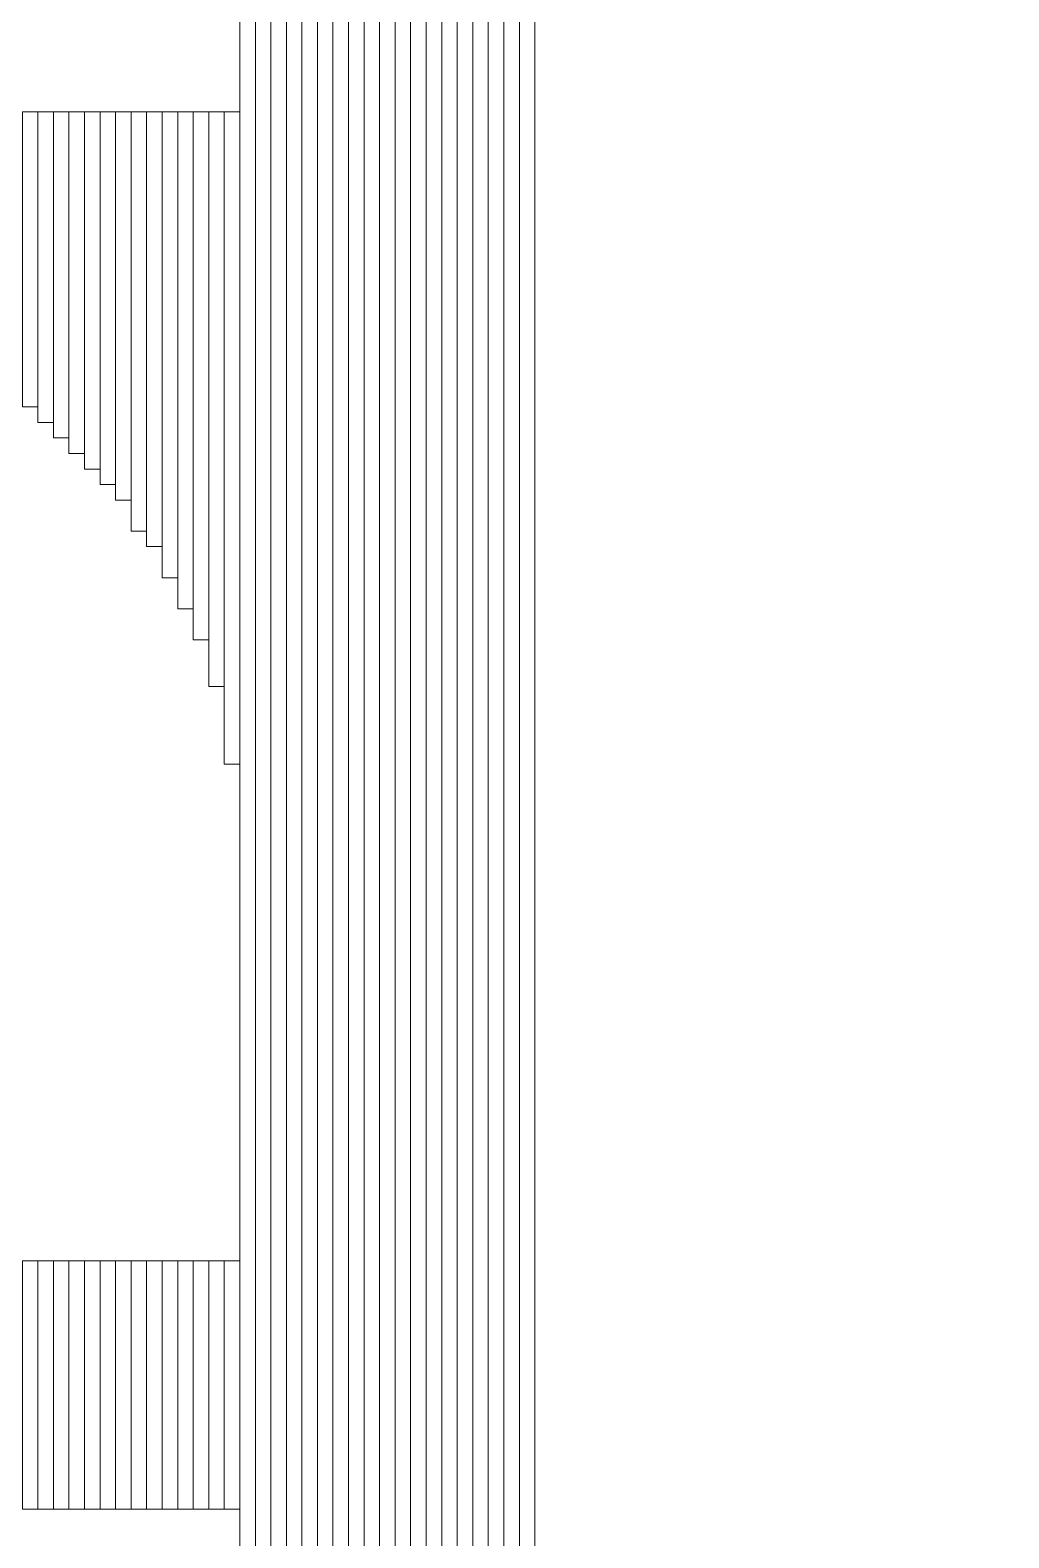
# Model space of a CAD drawing. Header units: millimetres. Extents: x -86 to 67, y -55 to 52.
# Drawn here: x 42.81 to 44.411, y -53.038 to -50.571 of the extents above; entities that cross this region are included whole.
import ezdxf

# ---------------------------------------------------------------- set-up
doc = ezdxf.new("R2010")
doc.units = ezdxf.units.MM
doc.header["$MEASUREMENT"] = 0
doc.layers.add('BG_OUTLINE', color=7, linetype='Continuous')
doc.layers.add('MA_PEN3', color=7, linetype='Continuous')

msp = doc.modelspace()

# ---------------------------------------------------------------- linework, layer by layer
at = {"layer": 'BG_OUTLINE', "color": 3, "lineweight": 9}
msp.add_open_spline([(-60.0926, 34.7331), (-60.0926, 34.7331), (63.7724, 34.7331), (63.7724, 34.7331), (63.7724, 34.7331), (64.585, 34.7336), (65.3646, 34.4113), (65.9396, 33.837), (65.9396, 33.837), (66.5146, 33.2627), (66.8379, 32.4797), (66.8384, 31.667), (66.8384, 31.667), (66.8384, 31.667), (66.8412, -52.28), (66.8412, -52.28), (66.8412, -52.28), (66.8412, -52.28), (66.8384, -52.1933), (66.8384, -52.1933), (66.8384, -52.1933), (66.8389, -53.006), (66.5166, -53.7856), (65.9424, -54.3606), (65.9424, -54.3606), (65.3681, -54.9356), (64.585, -55.2589), (63.7724, -55.2594), (63.7724, -55.2594), (63.7724, -55.2594), (-60.1869, -55.2594), (-60.1869, -55.2594), (-60.1869, -55.2594), (-60.1869, -55.2594), (-60.0853, -55.2518), (-60.0853, -55.2518), (-60.0853, -55.2518), (-60.8979, -55.2523), (-61.6775, -54.9299), (-62.2525, -54.3557), (-62.2525, -54.3557), (-62.8275, -53.7814), (-63.1508, -52.9984), (-63.1513, -52.1857), (-63.1513, -52.1857), (-63.1513, -52.1857), (-63.1587, 31.667), (-63.1587, 31.667), (-63.1587, 31.667), (-63.1592, 32.4797), (-62.8369, 33.2593), (-62.2626, 33.8343), (-62.2626, 33.8343), (-61.6883, 34.4093), (-60.9053, 34.7326), (-60.0926, 34.7331)], degree=3, knots=[0, 0, 0, 0, 0.071429, 0.071429, 0.071429, 0.071429, 0.142857, 0.142857, 0.142857, 0.142857, 0.214286, 0.214286, 0.214286, 0.214286, 0.285714, 0.285714, 0.285714, 0.285714, 0.357143, 0.357143, 0.357143, 0.357143, 0.428571, 0.428571, 0.428571, 0.428571, 0.5, 0.5, 0.5, 0.5, 0.571429, 0.571429, 0.571429, 0.571429, 0.642857, 0.642857, 0.642857, 0.642857, 0.714286, 0.714286, 0.714286, 0.714286, 0.785714, 0.785714, 0.785714, 0.785714, 0.857143, 0.857143, 0.857143, 0.857143, 0.928571, 0.928571, 0.928571, 0.928571, 1, 1, 1, 1], dxfattribs=at)
at = {"layer": 'MA_PEN3', "color": 5, "lineweight": 9}
for points in [[(43.3054, -54.8708), (43.3054, -54.8708), (43.28, -54.8708), (43.28, -54.8708), (43.28, -54.8708), (43.28, -54.8708), (43.28, -44.406), (43.28, -44.406), (43.28, -44.406), (43.28, -44.406), (43.3054, -44.406), (43.3054, -44.406), (43.3054, -44.406), (43.3054, -44.406), (43.3054, -54.8708), (43.3054, -54.8708)], [(43.3308, -54.8708), (43.3308, -54.8708), (43.3054, -54.8708), (43.3054, -54.8708), (43.3054, -54.8708), (43.3054, -54.8708), (43.3054, -44.406), (43.3054, -44.406), (43.3054, -44.406), (43.3054, -44.406), (43.3308, -44.406), (43.3308, -44.406), (43.3308, -44.406), (43.3308, -44.406), (43.3308, -54.8708), (43.3308, -54.8708)], [(43.3562, -54.8708), (43.3562, -54.8708), (43.3308, -54.8708), (43.3308, -54.8708), (43.3308, -54.8708), (43.3308, -54.8708), (43.3308, -44.406), (43.3308, -44.406), (43.3308, -44.406), (43.3308, -44.406), (43.3562, -44.406), (43.3562, -44.406), (43.3562, -44.406), (43.3562, -44.406), (43.3562, -54.8708), (43.3562, -54.8708)], [(43.3816, -54.8708), (43.3816, -54.8708), (43.3562, -54.8708), (43.3562, -54.8708), (43.3562, -54.8708), (43.3562, -54.8708), (43.3562, -44.406), (43.3562, -44.406), (43.3562, -44.406), (43.3562, -44.406), (43.3816, -44.406), (43.3816, -44.406), (43.3816, -44.406), (43.3816, -44.406), (43.3816, -54.8708), (43.3816, -54.8708)], [(43.407, -54.8708), (43.407, -54.8708), (43.3816, -54.8708), (43.3816, -54.8708), (43.3816, -54.8708), (43.3816, -54.8708), (43.3816, -44.406), (43.3816, -44.406), (43.3816, -44.406), (43.3816, -44.406), (43.407, -44.406), (43.407, -44.406), (43.407, -44.406), (43.407, -44.406), (43.407, -54.8708), (43.407, -54.8708)], [(43.4324, -54.8708), (43.4324, -54.8708), (43.407, -54.8708), (43.407, -54.8708), (43.407, -54.8708), (43.407, -54.8708), (43.407, -44.406), (43.407, -44.406), (43.407, -44.406), (43.407, -44.406), (43.4324, -44.406), (43.4324, -44.406), (43.4324, -44.406), (43.4324, -44.406), (43.4324, -54.8708), (43.4324, -54.8708)], [(43.4578, -54.8708), (43.4578, -54.8708), (43.4324, -54.8708), (43.4324, -54.8708), (43.4324, -54.8708), (43.4324, -54.8708), (43.4324, -44.406), (43.4324, -44.406), (43.4324, -44.406), (43.4324, -44.406), (43.4578, -44.406), (43.4578, -44.406), (43.4578, -44.406), (43.4578, -44.406), (43.4578, -54.8708), (43.4578, -54.8708)], [(43.4832, -54.8708), (43.4832, -54.8708), (43.4578, -54.8708), (43.4578, -54.8708), (43.4578, -54.8708), (43.4578, -54.8708), (43.4578, -44.406), (43.4578, -44.406), (43.4578, -44.406), (43.4578, -44.406), (43.4832, -44.406), (43.4832, -44.406), (43.4832, -44.406), (43.4832, -44.406), (43.4832, -54.8708), (43.4832, -54.8708)], [(43.5086, -54.8708), (43.5086, -54.8708), (43.4832, -54.8708), (43.4832, -54.8708), (43.4832, -54.8708), (43.4832, -54.8708), (43.4832, -44.406), (43.4832, -44.406), (43.4832, -44.406), (43.4832, -44.406), (43.5086, -44.406), (43.5086, -44.406), (43.5086, -44.406), (43.5086, -44.406), (43.5086, -54.8708), (43.5086, -54.8708)], [(43.534, -54.8708), (43.534, -54.8708), (43.5086, -54.8708), (43.5086, -54.8708), (43.5086, -54.8708), (43.5086, -54.8708), (43.5086, -44.406), (43.5086, -44.406), (43.5086, -44.406), (43.5086, -44.406), (43.534, -44.406), (43.534, -44.406), (43.534, -44.406), (43.534, -44.406), (43.534, -54.8708), (43.534, -54.8708)], [(43.5594, -54.8708), (43.5594, -54.8708), (43.534, -54.8708), (43.534, -54.8708), (43.534, -54.8708), (43.534, -54.8708), (43.534, -44.406), (43.534, -44.406), (43.534, -44.406), (43.534, -44.406), (43.5594, -44.406), (43.5594, -44.406), (43.5594, -44.406), (43.5594, -44.406), (43.5594, -54.8708), (43.5594, -54.8708)], [(43.5848, -54.8708), (43.5848, -54.8708), (43.5594, -54.8708), (43.5594, -54.8708), (43.5594, -54.8708), (43.5594, -54.8708), (43.5594, -44.406), (43.5594, -44.406), (43.5594, -44.406), (43.5594, -44.406), (43.5848, -44.406), (43.5848, -44.406), (43.5848, -44.406), (43.5848, -44.406), (43.5848, -54.8708), (43.5848, -54.8708)], [(43.6102, -54.8708), (43.6102, -54.8708), (43.5848, -54.8708), (43.5848, -54.8708), (43.5848, -54.8708), (43.5848, -54.8708), (43.5848, -44.406), (43.5848, -44.406), (43.5848, -44.406), (43.5848, -44.406), (43.6102, -44.406), (43.6102, -44.406), (43.6102, -44.406), (43.6102, -44.406), (43.6102, -54.8708), (43.6102, -54.8708)], [(43.6356, -54.8708), (43.6356, -54.8708), (43.6102, -54.8708), (43.6102, -54.8708), (43.6102, -54.8708), (43.6102, -54.8708), (43.6102, -44.406), (43.6102, -44.406), (43.6102, -44.406), (43.6102, -44.406), (43.6356, -44.406), (43.6356, -44.406), (43.6356, -44.406), (43.6356, -44.406), (43.6356, -54.8708), (43.6356, -54.8708)], [(43.1784, -54.8708), (43.1784, -54.8708), (43.153, -54.8708), (43.153, -54.8708), (43.153, -54.8708), (43.153, -54.8708), (43.153, -47.5556), (43.153, -47.5556), (43.153, -47.5556), (43.153, -47.5556), (43.1784, -47.5556), (43.1784, -47.5556), (43.1784, -47.5556), (43.1784, -47.5556), (43.1784, -54.8708), (43.1784, -54.8708)], [(43.2038, -54.8708), (43.2038, -54.8708), (43.1784, -54.8708), (43.1784, -54.8708), (43.1784, -54.8708), (43.1784, -54.8708), (43.1784, -47.5556), (43.1784, -47.5556), (43.1784, -47.5556), (43.1784, -47.5556), (43.2038, -47.5556), (43.2038, -47.5556), (43.2038, -47.5556), (43.2038, -47.5556), (43.2038, -54.8708), (43.2038, -54.8708)], [(43.2292, -54.8708), (43.2292, -54.8708), (43.2038, -54.8708), (43.2038, -54.8708), (43.2038, -54.8708), (43.2038, -54.8708), (43.2038, -47.5556), (43.2038, -47.5556), (43.2038, -47.5556), (43.2038, -47.5556), (43.2292, -47.5556), (43.2292, -47.5556), (43.2292, -47.5556), (43.2292, -47.5556), (43.2292, -54.8708), (43.2292, -54.8708)], [(43.2546, -54.8708), (43.2546, -54.8708), (43.2292, -54.8708), (43.2292, -54.8708), (43.2292, -54.8708), (43.2292, -54.8708), (43.2292, -47.5556), (43.2292, -47.5556), (43.2292, -47.5556), (43.2292, -47.5556), (43.2546, -47.5556), (43.2546, -47.5556), (43.2546, -47.5556), (43.2546, -47.5556), (43.2546, -54.8708), (43.2546, -54.8708)], [(43.28, -54.8708), (43.28, -54.8708), (43.2546, -54.8708), (43.2546, -54.8708), (43.2546, -54.8708), (43.2546, -54.8708), (43.2546, -47.5556), (43.2546, -47.5556), (43.2546, -47.5556), (43.2546, -47.5556), (43.28, -47.5556), (43.28, -47.5556), (43.28, -47.5556), (43.28, -47.5556), (43.28, -54.8708), (43.28, -54.8708)], [(42.8228, -51.1878), (42.8228, -51.1878), (42.7974, -51.1878), (42.7974, -51.1878), (42.7974, -51.1878), (42.7974, -51.1878), (42.7974, -50.7052), (42.7974, -50.7052), (42.7974, -50.7052), (42.7974, -50.7052), (42.8228, -50.7052), (42.8228, -50.7052), (42.8228, -50.7052), (42.8228, -50.7052), (42.8228, -51.1878), (42.8228, -51.1878)], [(42.8482, -51.2132), (42.8482, -51.2132), (42.8228, -51.2132), (42.8228, -51.2132), (42.8228, -51.2132), (42.8228, -51.2132), (42.8228, -50.7052), (42.8228, -50.7052), (42.8228, -50.7052), (42.8228, -50.7052), (42.8482, -50.7052), (42.8482, -50.7052), (42.8482, -50.7052), (42.8482, -50.7052), (42.8482, -51.2132), (42.8482, -51.2132)], [(42.8736, -51.2386), (42.8736, -51.2386), (42.8482, -51.2386), (42.8482, -51.2386), (42.8482, -51.2386), (42.8482, -51.2386), (42.8482, -50.7052), (42.8482, -50.7052), (42.8482, -50.7052), (42.8482, -50.7052), (42.8736, -50.7052), (42.8736, -50.7052), (42.8736, -50.7052), (42.8736, -50.7052), (42.8736, -51.2386), (42.8736, -51.2386)], [(42.899, -51.264), (42.899, -51.264), (42.8736, -51.264), (42.8736, -51.264), (42.8736, -51.264), (42.8736, -51.264), (42.8736, -50.7052), (42.8736, -50.7052), (42.8736, -50.7052), (42.8736, -50.7052), (42.899, -50.7052), (42.899, -50.7052), (42.899, -50.7052), (42.899, -50.7052), (42.899, -51.264), (42.899, -51.264)], [(42.9244, -51.2894), (42.9244, -51.2894), (42.899, -51.2894), (42.899, -51.2894), (42.899, -51.2894), (42.899, -51.2894), (42.899, -50.7052), (42.899, -50.7052), (42.899, -50.7052), (42.899, -50.7052), (42.9244, -50.7052), (42.9244, -50.7052), (42.9244, -50.7052), (42.9244, -50.7052), (42.9244, -51.2894), (42.9244, -51.2894)], [(42.9498, -51.3148), (42.9498, -51.3148), (42.9244, -51.3148), (42.9244, -51.3148), (42.9244, -51.3148), (42.9244, -51.3148), (42.9244, -50.7052), (42.9244, -50.7052), (42.9244, -50.7052), (42.9244, -50.7052), (42.9498, -50.7052), (42.9498, -50.7052), (42.9498, -50.7052), (42.9498, -50.7052), (42.9498, -51.3148), (42.9498, -51.3148)], [(42.9752, -51.3402), (42.9752, -51.3402), (42.9498, -51.3402), (42.9498, -51.3402), (42.9498, -51.3402), (42.9498, -51.3402), (42.9498, -50.7052), (42.9498, -50.7052), (42.9498, -50.7052), (42.9498, -50.7052), (42.9752, -50.7052), (42.9752, -50.7052), (42.9752, -50.7052), (42.9752, -50.7052), (42.9752, -51.3402), (42.9752, -51.3402)], [(43.0006, -51.391), (43.0006, -51.391), (42.9752, -51.391), (42.9752, -51.391), (42.9752, -51.391), (42.9752, -51.391), (42.9752, -50.7052), (42.9752, -50.7052), (42.9752, -50.7052), (42.9752, -50.7052), (43.0006, -50.7052), (43.0006, -50.7052), (43.0006, -50.7052), (43.0006, -50.7052), (43.0006, -51.391), (43.0006, -51.391)], [(43.026, -51.4164), (43.026, -51.4164), (43.0006, -51.4164), (43.0006, -51.4164), (43.0006, -51.4164), (43.0006, -51.4164), (43.0006, -50.7052), (43.0006, -50.7052), (43.0006, -50.7052), (43.0006, -50.7052), (43.026, -50.7052), (43.026, -50.7052), (43.026, -50.7052), (43.026, -50.7052), (43.026, -51.4164), (43.026, -51.4164)], [(43.0514, -51.4672), (43.0514, -51.4672), (43.026, -51.4672), (43.026, -51.4672), (43.026, -51.4672), (43.026, -51.4672), (43.026, -50.7052), (43.026, -50.7052), (43.026, -50.7052), (43.026, -50.7052), (43.0514, -50.7052), (43.0514, -50.7052), (43.0514, -50.7052), (43.0514, -50.7052), (43.0514, -51.4672), (43.0514, -51.4672)], [(43.0768, -51.518), (43.0768, -51.518), (43.0514, -51.518), (43.0514, -51.518), (43.0514, -51.518), (43.0514, -51.518), (43.0514, -50.7052), (43.0514, -50.7052), (43.0514, -50.7052), (43.0514, -50.7052), (43.0768, -50.7052), (43.0768, -50.7052), (43.0768, -50.7052), (43.0768, -50.7052), (43.0768, -51.518), (43.0768, -51.518)], [(43.1022, -51.5688), (43.1022, -51.5688), (43.0768, -51.5688), (43.0768, -51.5688), (43.0768, -51.5688), (43.0768, -51.5688), (43.0768, -50.7052), (43.0768, -50.7052), (43.0768, -50.7052), (43.0768, -50.7052), (43.1022, -50.7052), (43.1022, -50.7052), (43.1022, -50.7052), (43.1022, -50.7052), (43.1022, -51.5688), (43.1022, -51.5688)], [(43.1276, -51.645), (43.1276, -51.645), (43.1022, -51.645), (43.1022, -51.645), (43.1022, -51.645), (43.1022, -51.645), (43.1022, -50.7052), (43.1022, -50.7052), (43.1022, -50.7052), (43.1022, -50.7052), (43.1276, -50.7052), (43.1276, -50.7052), (43.1276, -50.7052), (43.1276, -50.7052), (43.1276, -51.645), (43.1276, -51.645)], [(43.153, -51.772), (43.153, -51.772), (43.1276, -51.772), (43.1276, -51.772), (43.1276, -51.772), (43.1276, -51.772), (43.1276, -50.7052), (43.1276, -50.7052), (43.1276, -50.7052), (43.1276, -50.7052), (43.153, -50.7052), (43.153, -50.7052), (43.153, -50.7052), (43.153, -50.7052), (43.153, -51.772), (43.153, -51.772)], [(42.8228, -52.9912), (42.8228, -52.9912), (42.7974, -52.9912), (42.7974, -52.9912), (42.7974, -52.9912), (42.7974, -52.9912), (42.7974, -52.5848), (42.7974, -52.5848), (42.7974, -52.5848), (42.7974, -52.5848), (42.8228, -52.5848), (42.8228, -52.5848), (42.8228, -52.5848), (42.8228, -52.5848), (42.8228, -52.9912), (42.8228, -52.9912)], [(42.8482, -52.9912), (42.8482, -52.9912), (42.8228, -52.9912), (42.8228, -52.9912), (42.8228, -52.9912), (42.8228, -52.9912), (42.8228, -52.5848), (42.8228, -52.5848), (42.8228, -52.5848), (42.8228, -52.5848), (42.8482, -52.5848), (42.8482, -52.5848), (42.8482, -52.5848), (42.8482, -52.5848), (42.8482, -52.9912), (42.8482, -52.9912)], [(42.8736, -52.9912), (42.8736, -52.9912), (42.8482, -52.9912), (42.8482, -52.9912), (42.8482, -52.9912), (42.8482, -52.9912), (42.8482, -52.5848), (42.8482, -52.5848), (42.8482, -52.5848), (42.8482, -52.5848), (42.8736, -52.5848), (42.8736, -52.5848), (42.8736, -52.5848), (42.8736, -52.5848), (42.8736, -52.9912), (42.8736, -52.9912)], [(42.899, -52.9912), (42.899, -52.9912), (42.8736, -52.9912), (42.8736, -52.9912), (42.8736, -52.9912), (42.8736, -52.9912), (42.8736, -52.5848), (42.8736, -52.5848), (42.8736, -52.5848), (42.8736, -52.5848), (42.899, -52.5848), (42.899, -52.5848), (42.899, -52.5848), (42.899, -52.5848), (42.899, -52.9912), (42.899, -52.9912)], [(42.9244, -52.9912), (42.9244, -52.9912), (42.899, -52.9912), (42.899, -52.9912), (42.899, -52.9912), (42.899, -52.9912), (42.899, -52.5848), (42.899, -52.5848), (42.899, -52.5848), (42.899, -52.5848), (42.9244, -52.5848), (42.9244, -52.5848), (42.9244, -52.5848), (42.9244, -52.5848), (42.9244, -52.9912), (42.9244, -52.9912)], [(42.9498, -52.9912), (42.9498, -52.9912), (42.9244, -52.9912), (42.9244, -52.9912), (42.9244, -52.9912), (42.9244, -52.9912), (42.9244, -52.5848), (42.9244, -52.5848), (42.9244, -52.5848), (42.9244, -52.5848), (42.9498, -52.5848), (42.9498, -52.5848), (42.9498, -52.5848), (42.9498, -52.5848), (42.9498, -52.9912), (42.9498, -52.9912)], [(42.9752, -52.9912), (42.9752, -52.9912), (42.9498, -52.9912), (42.9498, -52.9912), (42.9498, -52.9912), (42.9498, -52.9912), (42.9498, -52.5848), (42.9498, -52.5848), (42.9498, -52.5848), (42.9498, -52.5848), (42.9752, -52.5848), (42.9752, -52.5848), (42.9752, -52.5848), (42.9752, -52.5848), (42.9752, -52.9912), (42.9752, -52.9912)], [(43.0006, -52.9912), (43.0006, -52.9912), (42.9752, -52.9912), (42.9752, -52.9912), (42.9752, -52.9912), (42.9752, -52.9912), (42.9752, -52.5848), (42.9752, -52.5848), (42.9752, -52.5848), (42.9752, -52.5848), (43.0006, -52.5848), (43.0006, -52.5848), (43.0006, -52.5848), (43.0006, -52.5848), (43.0006, -52.9912), (43.0006, -52.9912)], [(43.026, -52.9912), (43.026, -52.9912), (43.0006, -52.9912), (43.0006, -52.9912), (43.0006, -52.9912), (43.0006, -52.9912), (43.0006, -52.5848), (43.0006, -52.5848), (43.0006, -52.5848), (43.0006, -52.5848), (43.026, -52.5848), (43.026, -52.5848), (43.026, -52.5848), (43.026, -52.5848), (43.026, -52.9912), (43.026, -52.9912)], [(43.0514, -52.9912), (43.0514, -52.9912), (43.026, -52.9912), (43.026, -52.9912), (43.026, -52.9912), (43.026, -52.9912), (43.026, -52.5848), (43.026, -52.5848), (43.026, -52.5848), (43.026, -52.5848), (43.0514, -52.5848), (43.0514, -52.5848), (43.0514, -52.5848), (43.0514, -52.5848), (43.0514, -52.9912), (43.0514, -52.9912)], [(43.0768, -52.9912), (43.0768, -52.9912), (43.0514, -52.9912), (43.0514, -52.9912), (43.0514, -52.9912), (43.0514, -52.9912), (43.0514, -52.5848), (43.0514, -52.5848), (43.0514, -52.5848), (43.0514, -52.5848), (43.0768, -52.5848), (43.0768, -52.5848), (43.0768, -52.5848), (43.0768, -52.5848), (43.0768, -52.9912), (43.0768, -52.9912)], [(43.1022, -52.9912), (43.1022, -52.9912), (43.0768, -52.9912), (43.0768, -52.9912), (43.0768, -52.9912), (43.0768, -52.9912), (43.0768, -52.5848), (43.0768, -52.5848), (43.0768, -52.5848), (43.0768, -52.5848), (43.1022, -52.5848), (43.1022, -52.5848), (43.1022, -52.5848), (43.1022, -52.5848), (43.1022, -52.9912), (43.1022, -52.9912)], [(43.1276, -52.9912), (43.1276, -52.9912), (43.1022, -52.9912), (43.1022, -52.9912), (43.1022, -52.9912), (43.1022, -52.9912), (43.1022, -52.5848), (43.1022, -52.5848), (43.1022, -52.5848), (43.1022, -52.5848), (43.1276, -52.5848), (43.1276, -52.5848), (43.1276, -52.5848), (43.1276, -52.5848), (43.1276, -52.9912), (43.1276, -52.9912)], [(43.153, -52.9912), (43.153, -52.9912), (43.1276, -52.9912), (43.1276, -52.9912), (43.1276, -52.9912), (43.1276, -52.9912), (43.1276, -52.5848), (43.1276, -52.5848), (43.1276, -52.5848), (43.1276, -52.5848), (43.153, -52.5848), (43.153, -52.5848), (43.153, -52.5848), (43.153, -52.5848), (43.153, -52.9912), (43.153, -52.9912)]]:
    msp.add_open_spline(points, degree=3, knots=[0, 0, 0, 0, 0.25, 0.25, 0.25, 0.25, 0.5, 0.5, 0.5, 0.5, 0.75, 0.75, 0.75, 0.75, 1, 1, 1, 1], dxfattribs=at)

doc.saveas('drawing.dxf')
